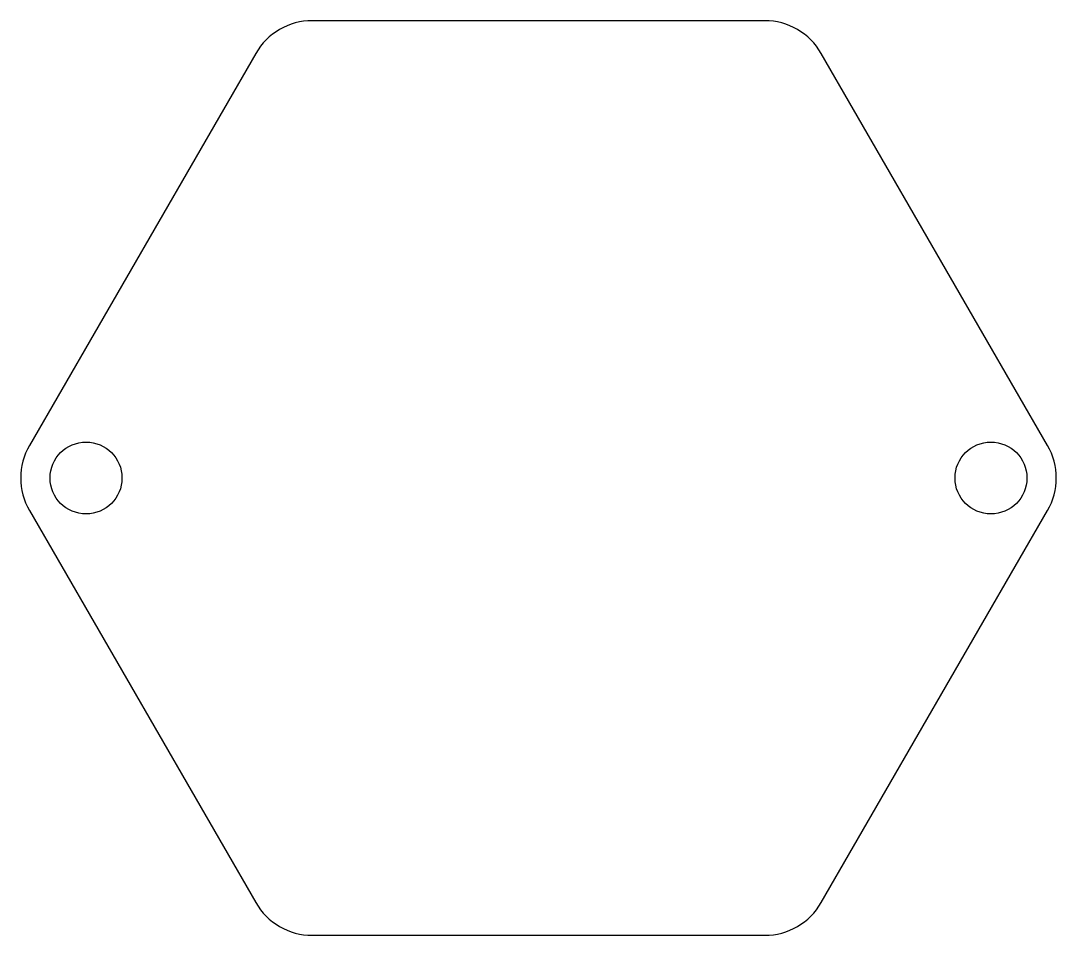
# Model space of a CAD drawing. Header units: millimetres. Extents: x -15.9 to 15.9, y -14 to 14.
import ezdxf

# ---------------------------------------------------------------- set-up
doc = ezdxf.new("R2010")
doc.units = ezdxf.units.MM
doc.layers.get('0').update_dxf_attribs({"linetype": 'CONTINUOUS'})

msp = doc.modelspace()

# ---------------------------------------------------------------- linework, layer by layer
msp.add_lwpolyline([(8.66, 13, 0.267949), (6.928, 14), (-6.928, 14, 0.267949), (-8.66, 13), (-15.588, 1, 0.267949), (-15.588, -1), (-8.66, -13, 0.267949), (-6.928, -14), (6.928, -14, 0.267949), (8.66, -13), (15.588, -1, 0.267949), (15.588, 1)], format="xyb", close=True)
for centre in [(-13.856, 0), (13.856, 0)]:
    msp.add_circle(centre, 1.1)

doc.saveas('drawing.dxf')
